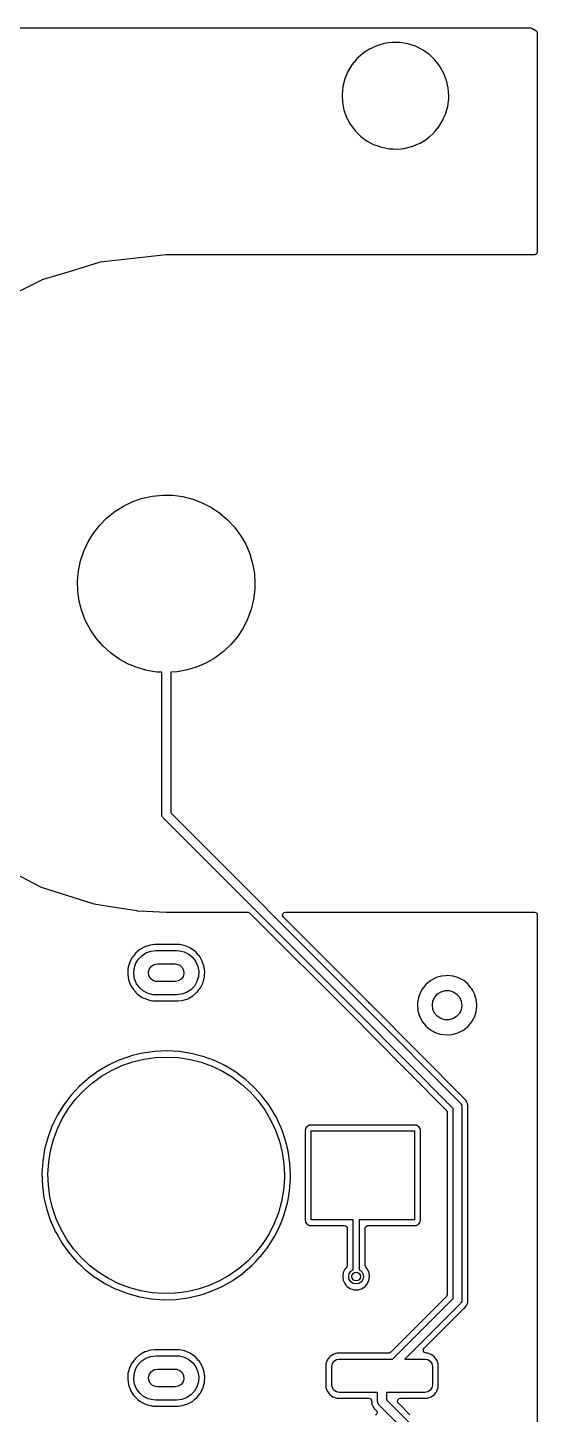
# Model space of a CAD drawing. Extents: x 0.04 to 2.01, y 0.04 to 5.04.
# Drawn here: x 1.331 to 2.01, y 3.196 to 5.041 of the extents above; entities that cross this region are included whole.
import ezdxf

# ---------------------------------------------------------------- set-up
doc = ezdxf.new("R2010")
doc.units = 0
doc.header["$MEASUREMENT"] = 0
doc.layers.add('BLACK', color=7, linetype='CONTINUOUS')

msp = doc.modelspace()

# ---------------------------------------------------------------- linework, layer by layer
at = {"layer": 'BLACK', "linetype": 'CONTINUOUS'}
for p, q in [((0.047319, 5.04132), (2.00068, 5.04132)), ((2.00068, 5.04132), (2.00275, 5.04073)), ((2.00275, 5.04073), (2.00785, 5.03754)), ((1.80609, 5.02032), (1.79597, 5.01737)), ((1.81131, 5.02103), (1.80609, 5.02032)), ((1.81638, 5.02172), (1.81131, 5.02103)), ((1.81653, 5.02174), (1.81638, 5.02172)), ((1.81638, 5.02172), (1.81638, 5.02172)), ((1.82298, 5.02165), (1.81653, 5.02174)), ((1.82692, 5.0216), (1.82298, 5.02165)), ((1.82706, 5.0216), (1.82692, 5.0216)), ((1.8272, 5.02158), (1.82706, 5.0216)), ((1.83732, 5.01993), (1.8272, 5.02158)), ((1.8272, 5.02158), (1.8272, 5.02158)), ((2.00785, 5.03754), (2.0091, 5.03628)), ((2.0091, 5.03628), (2.00924, 5.03604)), ((2.00924, 5.03604), (2.00982, 5.034)), ((2.00982, 5.034), (2.00982, 4.74295)), ((1.77132, 5.00158), (1.76973, 5.00017)), ((1.77748, 5.00709), (1.77132, 5.00158)), ((1.77759, 5.00718), (1.77748, 5.00709)), ((1.77748, 5.00709), (1.77748, 5.00709)), ((1.77771, 5.00726), (1.77759, 5.00718)), ((1.78628, 5.01288), (1.77771, 5.00726)), ((1.7864, 5.01296), (1.78628, 5.01288)), ((1.78628, 5.01288), (1.78628, 5.01288)), ((1.79597, 5.01737), (1.7864, 5.01296)), ((1.83746, 5.01991), (1.83732, 5.01993)), ((1.83732, 5.01993), (1.83732, 5.01993)), ((1.84749, 5.0167), (1.83746, 5.01991)), ((1.85694, 5.01204), (1.84749, 5.0167)), ((1.8656, 5.00603), (1.85694, 5.01204)), ((1.86571, 5.00593), (1.8656, 5.00603)), ((1.87317, 4.99891), (1.86571, 5.00593)), ((1.763, 4.99207), (1.75753, 4.98306)), ((1.7686, 4.99881), (1.763, 4.99207)), ((1.76964, 5.00006), (1.7686, 4.99881)), ((1.76973, 5.00017), (1.76964, 5.00006)), ((1.76964, 5.00006), (1.76964, 5.00006)), ((1.87328, 4.99881), (1.87317, 4.99891)), ((1.87317, 4.99891), (1.87317, 4.99891)), ((1.87336, 4.9987), (1.87328, 4.99881)), ((1.87869, 4.99194), (1.87336, 4.9987)), ((1.8798, 4.99054), (1.87869, 4.99194)), ((1.88503, 4.98139), (1.8798, 4.99054)), ((1.75345, 4.97334), (1.75086, 4.96313)), ((1.75753, 4.98306), (1.75345, 4.97334)), ((1.88508, 4.98126), (1.88503, 4.98139)), ((1.8881, 4.97348), (1.88508, 4.98126)), ((1.88884, 4.97157), (1.8881, 4.97348)), ((1.89117, 4.96129), (1.88884, 4.97157)), ((1.75086, 4.96313), (1.74981, 4.95265)), ((1.74981, 4.95265), (1.74983, 4.95213)), ((1.74983, 4.95213), (1.75031, 4.94212)), ((1.89052, 4.93662), (1.89185, 4.94707)), ((1.89118, 4.96115), (1.89117, 4.96129)), ((1.89155, 4.95612), (1.89118, 4.96115)), ((1.89118, 4.96115), (1.89118, 4.96115)), ((1.89195, 4.95079), (1.89155, 4.95612)), ((1.89185, 4.94707), (1.89195, 4.95079)), ((1.75031, 4.94212), (1.75237, 4.93179)), ((1.75237, 4.93179), (1.75242, 4.93165)), ((1.75242, 4.93165), (1.75242, 4.93165)), ((1.75242, 4.93165), (1.75283, 4.9305)), ((1.75283, 4.9305), (1.75593, 4.92187)), ((1.88766, 4.92648), (1.89052, 4.93662)), ((1.75593, 4.92187), (1.76091, 4.91259)), ((1.76091, 4.91259), (1.76722, 4.90415)), ((1.87764, 4.90801), (1.88334, 4.91687)), ((1.88334, 4.91687), (1.88559, 4.92187)), ((1.88559, 4.92187), (1.8876, 4.92634)), ((1.8876, 4.92634), (1.88766, 4.92648)), ((1.8876, 4.92634), (1.8876, 4.92634)), ((1.76722, 4.90415), (1.76732, 4.90405)), ((1.76732, 4.90405), (1.77454, 4.89689)), ((1.77454, 4.89689), (1.7747, 4.89673)), ((1.7747, 4.89673), (1.7832, 4.8905)), ((1.85381, 4.88781), (1.86253, 4.8932)), ((1.86253, 4.8932), (1.86265, 4.89328)), ((1.86253, 4.8932), (1.86253, 4.8932)), ((1.86265, 4.89328), (1.86595, 4.89608)), ((1.86595, 4.89608), (1.86673, 4.89673)), ((1.86673, 4.89673), (1.87069, 4.90009)), ((1.87069, 4.90009), (1.87426, 4.90415)), ((1.87426, 4.90415), (1.87754, 4.9079)), ((1.87754, 4.9079), (1.87764, 4.90801)), ((1.87754, 4.9079), (1.87754, 4.9079)), ((1.7832, 4.8905), (1.79252, 4.8856)), ((1.79252, 4.8856), (1.79266, 4.88555)), ((1.79266, 4.88555), (1.79266, 4.88555)), ((1.79266, 4.88555), (1.79614, 4.88434)), ((1.79614, 4.88434), (1.80247, 4.88212)), ((1.80247, 4.88212), (1.81282, 4.88016)), ((1.81282, 4.88016), (1.81808, 4.87995)), ((1.81808, 4.87995), (1.8232, 4.87975)), ((1.8232, 4.87975), (1.8232, 4.87975)), ((1.8232, 4.87975), (1.82335, 4.87975)), ((1.82335, 4.87975), (1.82873, 4.88034)), ((1.82873, 4.88034), (1.83368, 4.88088)), ((1.83368, 4.88088), (1.83382, 4.88089)), ((1.83368, 4.88088), (1.83368, 4.88088)), ((1.83382, 4.88089), (1.84401, 4.88358)), ((1.84401, 4.88358), (1.84414, 4.88363)), ((1.84414, 4.88363), (1.84887, 4.88567)), ((1.84414, 4.88363), (1.84414, 4.88363)), ((1.84887, 4.88567), (1.85369, 4.88773)), ((1.85369, 4.88773), (1.85381, 4.88781)), ((1.85381, 4.88781), (1.85381, 4.88781)), ((1.42762, 4.72906), (1.39225, 4.71835)), ((1.51562, 4.73906), (1.42762, 4.72906)), ((2.00593, 4.73906), (1.51562, 4.73906)), ((2.00713, 4.73925), (2.00593, 4.73906)), ((2.00908, 4.74066), (2.00713, 4.73925)), ((2.00982, 4.74295), (2.00908, 4.74066)), ((1.39225, 4.71835), (1.35177, 4.7061)), ((1.35162, 4.70606), (1.28662, 4.67406)), ((1.35177, 4.7061), (1.35162, 4.70606)), ((1.35177, 4.7061), (1.35177, 4.7061)), ((1.47112, 4.41054), (1.48399, 4.41494)), ((1.48399, 4.41494), (1.49727, 4.41784)), ((1.49727, 4.41784), (1.5108, 4.41919)), ((1.5108, 4.41919), (1.5244, 4.41897)), ((1.5244, 4.41897), (1.53788, 4.4172)), ((1.53788, 4.4172), (1.55107, 4.41389)), ((1.55107, 4.41389), (1.56379, 4.40908)), ((1.43672, 4.38895), (1.44733, 4.39746)), ((1.44733, 4.39746), (1.45885, 4.40468)), ((1.45885, 4.40468), (1.47112, 4.41054)), ((1.56379, 4.40908), (1.57587, 4.40284)), ((1.57587, 4.40284), (1.58716, 4.39526)), ((1.58716, 4.39526), (1.5975, 4.38643)), ((1.41876, 4.36859), (1.42715, 4.37929)), ((1.42715, 4.37929), (1.43672, 4.38895)), ((1.5975, 4.38643), (1.60675, 4.37647)), ((1.60675, 4.37647), (1.6148, 4.36551)), ((1.40593, 4.34466), (1.41166, 4.35699)), ((1.41166, 4.35699), (1.41876, 4.36859)), ((1.6148, 4.36551), (1.62154, 4.3537)), ((1.40166, 4.33175), (1.40593, 4.34466)), ((1.62154, 4.3537), (1.62688, 4.34119)), ((1.62688, 4.34119), (1.63074, 4.32815)), ((1.3989, 4.31844), (1.40166, 4.33175)), ((1.63074, 4.32815), (1.63308, 4.31476)), ((1.3977, 4.30489), (1.3989, 4.31844)), ((1.39805, 4.2913), (1.3977, 4.30489)), ((1.63308, 4.31476), (1.63386, 4.30118)), ((1.63386, 4.30118), (1.63363, 4.29376)), ((1.39997, 4.27784), (1.39805, 4.2913)), ((1.63363, 4.29376), (1.63199, 4.28027)), ((1.40342, 4.26468), (1.39997, 4.27784)), ((1.40836, 4.25201), (1.40342, 4.26468)), ((1.62882, 4.26704), (1.62414, 4.25427)), ((1.63199, 4.28027), (1.62882, 4.26704)), ((1.41472, 4.24), (1.40836, 4.25201)), ((1.62414, 4.25427), (1.61803, 4.24213)), ((1.42242, 4.22879), (1.41472, 4.24)), ((1.43136, 4.21854), (1.42242, 4.22879)), ((1.61057, 4.23076), (1.60185, 4.22033)), ((1.61803, 4.24213), (1.61057, 4.23076)), ((1.44142, 4.20939), (1.43136, 4.21854)), ((1.45246, 4.20146), (1.44142, 4.20939)), ((1.59198, 4.21097), (1.58111, 4.2028)), ((1.60185, 4.22033), (1.59198, 4.21097)), ((1.46434, 4.19484), (1.45246, 4.20146)), ((1.47691, 4.18964), (1.46434, 4.19484)), ((1.48998, 4.18592), (1.47691, 4.18964)), ((1.55692, 4.19048), (1.54392, 4.18648)), ((1.56937, 4.19594), (1.55692, 4.19048)), ((1.58111, 4.2028), (1.56937, 4.19594)), ((1.5034, 4.18372), (1.48998, 4.18592)), ((1.50984, 4.18341), (1.5034, 4.18372)), ((1.50984, 3.99393), (1.50984, 4.18341)), ((1.53055, 4.184), (1.52165, 4.1834)), ((1.52165, 4.1834), (1.52165, 3.99638)), ((1.54392, 4.18648), (1.53055, 4.184)), ((1.51004, 3.99318), (1.50984, 3.99393)), ((1.51004, 3.9924), (1.51004, 3.99318)), ((1.51043, 3.99173), (1.51004, 3.9924)), ((1.51063, 3.99098), (1.51043, 3.99173)), ((1.51118, 3.99043), (1.51063, 3.99098)), ((1.51157, 3.98975), (1.51118, 3.99043)), ((1.77144, 3.72989), (1.51157, 3.98975)), ((1.52165, 3.99638), (1.7798, 3.73823)), ((1.26962, 3.93906), (1.34762, 3.89806)), ((1.34762, 3.89806), (1.34778, 3.898)), ((1.34778, 3.898), (1.41948, 3.8751)), ((1.41948, 3.8751), (1.41948, 3.8751)), ((1.41948, 3.8751), (1.41962, 3.87506)), ((1.41962, 3.87506), (1.44665, 3.87079)), ((1.44665, 3.87079), (1.47652, 3.86607)), ((1.47652, 3.86607), (1.47652, 3.86607)), ((1.47652, 3.86607), (1.47662, 3.86606)), ((1.47662, 3.86606), (1.48967, 3.86539)), ((1.48967, 3.86539), (1.51557, 3.86406)), ((1.51557, 3.86406), (1.51557, 3.86406)), ((1.51557, 3.86406), (1.51562, 3.86406)), ((1.51562, 3.86406), (1.62449, 3.86406)), ((1.62449, 3.86406), (1.62678, 3.86331)), ((1.62678, 3.86331), (1.62725, 3.86291)), ((1.62725, 3.86291), (1.76584, 3.72432)), ((1.6707, 3.85955), (1.67107, 3.86193)), ((1.67179, 3.8574), (1.6707, 3.85955)), ((1.67107, 3.86193), (1.67278, 3.86363)), ((1.78458, 3.74461), (1.67179, 3.8574)), ((1.67278, 3.86363), (1.67455, 3.86406)), ((1.67455, 3.86406), (2.00593, 3.86406)), ((2.00593, 3.86406), (2.00822, 3.86331)), ((2.00822, 3.86331), (2.00963, 3.86136)), ((2.00963, 3.86136), (2.00982, 3.86016)), ((2.00982, 3.86016), (2.00982, 0.047923)), ((1.49997, 3.82088), (1.4946, 3.82033)), ((1.50007, 3.82089), (1.49997, 3.82088)), ((1.49997, 3.82088), (1.49997, 3.82088)), ((1.53321, 3.82089), (1.50007, 3.82089)), ((1.53346, 3.82087), (1.53321, 3.82089)), ((1.53361, 3.82084), (1.53346, 3.82087)), ((1.53559, 3.82043), (1.53361, 3.82084)), ((1.53361, 3.82084), (1.53361, 3.82084)), ((1.5409, 3.81932), (1.53559, 3.82043)), ((1.47007, 3.8034), (1.46671, 3.79658)), ((1.47019, 3.80355), (1.47007, 3.8034)), ((1.47461, 3.80925), (1.47019, 3.80355)), ((1.47019, 3.80355), (1.47019, 3.80355)), ((1.47473, 3.8094), (1.47461, 3.80925)), ((1.4805, 3.81435), (1.47473, 3.8094)), ((1.47832, 3.80115), (1.48303, 3.80612)), ((1.48715, 3.81804), (1.4805, 3.81435)), ((1.48303, 3.80612), (1.48875, 3.80987)), ((1.49441, 3.82031), (1.48715, 3.81804)), ((1.48875, 3.80987), (1.49518, 3.8122)), ((1.4946, 3.82033), (1.49441, 3.82031)), ((1.4946, 3.82033), (1.4946, 3.82033)), ((1.49518, 3.8122), (1.50197, 3.81299)), ((1.50197, 3.81299), (1.52953, 3.81299)), ((1.52953, 3.81299), (1.53318, 3.81277)), ((1.53318, 3.81277), (1.53982, 3.81114)), ((1.53982, 3.81114), (1.54591, 3.80803)), ((1.54108, 3.81924), (1.5409, 3.81932)), ((1.5477, 3.81638), (1.54108, 3.81924)), ((1.54108, 3.81924), (1.54108, 3.81924)), ((1.54591, 3.80803), (1.55112, 3.8036)), ((1.54788, 3.8163), (1.5477, 3.81638)), ((1.5477, 3.81638), (1.5477, 3.81638)), ((1.54804, 3.81619), (1.54788, 3.8163)), ((1.55394, 3.81205), (1.54804, 3.81619)), ((1.55112, 3.8036), (1.55518, 3.79809)), ((1.55411, 3.81194), (1.55394, 3.81205)), ((1.55394, 3.81205), (1.55394, 3.81205)), ((1.55933, 3.80641), (1.55411, 3.81194)), ((1.55943, 3.80625), (1.55933, 3.80641)), ((1.56131, 3.80322), (1.55943, 3.80625)), ((1.55943, 3.80625), (1.55943, 3.80625)), ((1.56334, 3.79995), (1.56131, 3.80322)), ((1.4648, 3.78922), (1.4644, 3.78163)), ((1.46671, 3.79658), (1.4648, 3.78922)), ((1.47248, 3.78187), (1.47291, 3.78869)), ((1.47291, 3.78869), (1.47489, 3.79524)), ((1.47489, 3.79524), (1.47832, 3.80115)), ((1.49218, 3.78462), (1.49339, 3.78877)), ((1.49256, 3.78031), (1.49218, 3.78462)), ((1.49339, 3.78877), (1.496, 3.79221)), ((1.496, 3.79221), (1.49969, 3.79448)), ((1.49969, 3.79448), (1.50394, 3.79528)), ((1.50394, 3.79528), (1.52756, 3.79528)), ((1.52756, 3.79528), (1.52985, 3.79505)), ((1.52985, 3.79505), (1.53387, 3.79345)), ((1.53387, 3.79345), (1.53704, 3.79051)), ((1.53704, 3.79051), (1.53894, 3.78662)), ((1.53894, 3.78662), (1.53931, 3.78231)), ((1.55518, 3.79809), (1.55785, 3.7918)), ((1.55785, 3.7918), (1.55901, 3.78506)), ((1.55901, 3.78506), (1.55859, 3.77824)), ((1.56596, 3.79282), (1.56334, 3.79995)), ((1.5671, 3.7853), (1.56596, 3.79282)), ((1.5668, 3.77972), (1.56709, 3.7851)), ((1.56709, 3.7851), (1.5671, 3.7853)), ((1.4644, 3.78163), (1.46554, 3.77411)), ((1.46554, 3.77411), (1.46816, 3.76698)), ((1.46816, 3.76698), (1.46826, 3.76681)), ((1.46826, 3.76681), (1.46826, 3.76681)), ((1.46826, 3.76681), (1.47151, 3.76157)), ((1.47364, 3.77513), (1.47248, 3.78187)), ((1.47632, 3.76883), (1.47364, 3.77513)), ((1.48037, 3.76333), (1.47632, 3.76883)), ((1.49445, 3.77642), (1.49256, 3.78031)), ((1.49763, 3.77348), (1.49445, 3.77642)), ((1.50164, 3.77188), (1.49763, 3.77348)), ((1.50394, 3.77165), (1.50164, 3.77188)), ((1.52756, 3.77165), (1.50394, 3.77165)), ((1.53181, 3.77245), (1.52756, 3.77165)), ((1.53549, 3.77471), (1.53181, 3.77245)), ((1.53811, 3.77816), (1.53549, 3.77471)), ((1.53931, 3.78231), (1.53811, 3.77816)), ((1.55317, 3.76578), (1.54847, 3.76081)), ((1.55661, 3.77169), (1.55317, 3.76578)), ((1.55859, 3.77824), (1.55661, 3.77169)), ((1.56143, 3.76353), (1.56478, 3.77035)), ((1.56478, 3.77035), (1.56642, 3.77665)), ((1.56642, 3.77665), (1.56665, 3.77752)), ((1.56665, 3.77752), (1.5667, 3.77771)), ((1.56665, 3.77752), (1.56665, 3.77752)), ((1.5667, 3.77771), (1.5668, 3.77972)), ((1.86103, 3.7672), (1.85723, 3.76266)), ((1.86207, 3.76844), (1.86103, 3.7672)), ((1.86756, 3.77285), (1.86207, 3.76844)), ((1.86794, 3.77316), (1.86756, 3.77285)), ((1.86809, 3.77328), (1.86794, 3.77316)), ((1.86794, 3.77316), (1.86794, 3.77316)), ((1.87494, 3.77686), (1.86809, 3.77328)), ((1.87512, 3.77691), (1.87494, 3.77686)), ((1.88216, 3.77898), (1.87512, 3.77691)), ((1.87512, 3.77691), (1.87512, 3.77691)), ((1.88235, 3.77904), (1.88216, 3.77898)), ((1.88216, 3.77898), (1.88216, 3.77898)), ((1.88254, 3.77905), (1.88235, 3.77904)), ((1.88752, 3.77951), (1.88254, 3.77905)), ((1.88254, 3.77905), (1.88254, 3.77905)), ((1.89004, 3.77974), (1.88752, 3.77951)), ((1.89023, 3.77972), (1.89004, 3.77974)), ((1.89753, 3.77895), (1.89023, 3.77972)), ((1.89023, 3.77972), (1.89023, 3.77972)), ((1.89772, 3.77893), (1.89753, 3.77895)), ((1.89753, 3.77895), (1.89753, 3.77895)), ((1.9051, 3.77665), (1.89772, 3.77893)), ((1.9119, 3.77297), (1.9051, 3.77665)), ((1.91785, 3.76805), (1.9119, 3.77297)), ((1.91797, 3.7679), (1.91785, 3.76805)), ((1.92153, 3.76353), (1.91797, 3.7679)), ((1.91797, 3.7679), (1.91797, 3.7679)), ((1.47151, 3.76157), (1.47217, 3.76051)), ((1.47217, 3.76051), (1.47739, 3.75499)), ((1.47739, 3.75499), (1.47755, 3.75488)), ((1.47755, 3.75488), (1.47755, 3.75488)), ((1.47755, 3.75488), (1.48185, 3.75187)), ((1.48559, 3.7589), (1.48037, 3.76333)), ((1.48185, 3.75187), (1.48362, 3.75063)), ((1.48362, 3.75063), (1.4838, 3.75055)), ((1.4838, 3.75055), (1.4838, 3.75055)), ((1.4838, 3.75055), (1.48741, 3.74899)), ((1.49168, 3.75579), (1.48559, 3.7589)), ((1.48741, 3.74899), (1.4906, 3.74761)), ((1.4906, 3.74761), (1.49535, 3.74662)), ((1.49832, 3.75416), (1.49168, 3.75579)), ((1.49535, 3.74662), (1.49789, 3.74609)), ((1.50197, 3.75394), (1.49832, 3.75416)), ((1.52953, 3.75394), (1.50197, 3.75394)), ((1.53632, 3.75473), (1.52953, 3.75394)), ((1.53153, 3.74605), (1.53689, 3.7466)), ((1.54275, 3.75706), (1.53632, 3.75473)), ((1.53689, 3.7466), (1.53709, 3.74662)), ((1.53689, 3.7466), (1.53689, 3.7466)), ((1.53709, 3.74662), (1.54435, 3.74889)), ((1.54847, 3.76081), (1.54275, 3.75706)), ((1.54435, 3.74889), (1.55099, 3.75258)), ((1.55099, 3.75258), (1.5562, 3.75704)), ((1.5562, 3.75704), (1.55662, 3.7574)), ((1.55662, 3.7574), (1.55677, 3.75753)), ((1.55662, 3.7574), (1.55662, 3.7574)), ((1.55677, 3.75753), (1.55922, 3.76068)), ((1.55922, 3.76068), (1.56131, 3.76338)), ((1.56131, 3.76338), (1.56143, 3.76353)), ((1.56131, 3.76338), (1.56131, 3.76338)), ((1.85103, 3.7482), (1.85053, 3.74381)), ((1.85105, 3.74839), (1.85103, 3.7482)), ((1.85103, 3.7482), (1.85103, 3.7482)), ((1.85174, 3.75055), (1.85105, 3.74839)), ((1.85333, 3.75557), (1.85174, 3.75055)), ((1.85338, 3.75575), (1.85333, 3.75557)), ((1.85333, 3.75557), (1.85333, 3.75557)), ((1.85711, 3.76252), (1.85338, 3.75575)), ((1.85723, 3.76266), (1.85711, 3.76252)), ((1.85723, 3.76266), (1.85723, 3.76266)), ((1.87094, 3.74591), (1.87331, 3.75096)), ((1.87331, 3.75096), (1.87701, 3.75515)), ((1.87701, 3.75515), (1.88173, 3.75813)), ((1.88173, 3.75813), (1.88709, 3.75966)), ((1.88709, 3.75966), (1.89267, 3.75963)), ((1.89267, 3.75963), (1.89802, 3.75803)), ((1.89802, 3.75803), (1.9027, 3.75499)), ((1.9027, 3.75499), (1.90635, 3.75076)), ((1.90635, 3.75076), (1.90866, 3.74568)), ((1.92273, 3.76206), (1.92153, 3.76353)), ((1.92282, 3.76189), (1.92273, 3.76206)), ((1.92401, 3.75966), (1.92282, 3.76189)), ((1.92282, 3.76189), (1.92282, 3.76189)), ((1.92636, 3.75524), (1.92401, 3.75966)), ((1.92859, 3.74785), (1.92636, 3.75524)), ((1.92891, 3.74459), (1.92859, 3.74785)), ((1.49789, 3.74609), (1.49789, 3.74609)), ((1.49789, 3.74609), (1.49804, 3.74606)), ((1.49804, 3.74606), (1.49829, 3.74604)), ((1.49829, 3.74604), (1.53143, 3.74604)), ((1.53143, 3.74604), (1.53153, 3.74605)), ((1.53153, 3.74605), (1.53153, 3.74605)), ((1.89772, 3.60262), (1.77144, 3.72989)), ((1.7798, 3.73823), (1.7798, 3.73822)), ((1.7798, 3.73822), (1.77981, 3.73821)), ((1.77981, 3.73821), (1.90781, 3.60921)), ((1.78459, 3.7446), (1.78458, 3.74461)), ((1.78461, 3.74459), (1.78459, 3.7446)), ((1.7854, 3.7438), (1.78461, 3.74459)), ((1.78694, 3.74225), (1.7854, 3.7438)), ((1.78698, 3.7422), (1.78694, 3.74225)), ((1.78707, 3.74211), (1.78698, 3.7422)), ((1.78846, 3.74071), (1.78707, 3.74211)), ((1.91313, 3.61506), (1.78846, 3.74071)), ((1.85053, 3.74381), (1.85019, 3.74071)), ((1.85019, 3.74071), (1.85083, 3.73301)), ((1.85083, 3.73301), (1.85089, 3.73283)), ((1.85089, 3.73283), (1.85089, 3.73283)), ((1.85089, 3.73283), (1.85135, 3.73121)), ((1.85135, 3.73121), (1.85296, 3.72559)), ((1.87008, 3.7404), (1.87094, 3.74591)), ((1.8708, 3.73486), (1.87008, 3.7404)), ((1.87305, 3.72976), (1.8708, 3.73486)), ((1.87664, 3.72548), (1.87305, 3.72976)), ((1.90608, 3.72915), (1.90234, 3.72501)), ((1.90852, 3.73417), (1.90608, 3.72915)), ((1.90944, 3.73968), (1.90852, 3.73417)), ((1.90866, 3.74568), (1.90945, 3.74016)), ((1.90945, 3.74016), (1.90944, 3.73968)), ((1.92601, 3.72431), (1.9283, 3.73121)), ((1.9283, 3.73121), (1.92836, 3.73139)), ((1.9283, 3.73121), (1.9283, 3.73121)), ((1.92836, 3.73139), (1.92933, 3.73905)), ((1.92931, 3.74052), (1.92891, 3.74459)), ((1.92934, 3.74016), (1.92931, 3.74052)), ((1.92933, 3.73905), (1.92934, 3.74016)), ((1.76584, 3.72432), (1.78908, 3.70091)), ((1.85296, 3.72559), (1.85305, 3.72542)), ((1.85305, 3.72542), (1.85641, 3.71889)), ((1.85641, 3.71889), (1.85641, 3.71889)), ((1.85641, 3.71889), (1.85649, 3.71872)), ((1.85649, 3.71872), (1.86129, 3.71266)), ((1.86129, 3.71266), (1.86144, 3.71254)), ((1.86144, 3.71254), (1.86144, 3.71254)), ((1.86144, 3.71254), (1.86703, 3.70778)), ((1.88129, 3.72239), (1.87664, 3.72548)), ((1.88662, 3.72073), (1.88129, 3.72239)), ((1.8922, 3.72062), (1.88662, 3.72073)), ((1.89758, 3.72209), (1.8922, 3.72062)), ((1.90234, 3.72501), (1.89758, 3.72209)), ((1.91203, 3.70756), (1.91691, 3.71138)), ((1.91691, 3.71138), (1.91706, 3.71149)), ((1.91691, 3.71138), (1.91691, 3.71138)), ((1.91706, 3.71149), (1.91807, 3.71266)), ((1.91807, 3.71266), (1.92198, 3.7172)), ((1.92198, 3.7172), (1.92211, 3.71734)), ((1.92198, 3.7172), (1.92198, 3.7172)), ((1.92211, 3.71734), (1.9222, 3.71751)), ((1.9222, 3.71751), (1.92583, 3.72389)), ((1.92583, 3.72389), (1.92592, 3.72406)), ((1.92583, 3.72389), (1.92583, 3.72389)), ((1.92592, 3.72406), (1.92601, 3.72431)), ((1.78908, 3.70091), (1.88869, 3.60051)), ((1.86703, 3.70778), (1.86703, 3.70778)), ((1.86703, 3.70778), (1.86717, 3.70766)), ((1.86717, 3.70766), (1.86734, 3.70756)), ((1.86734, 3.70756), (1.86734, 3.70756)), ((1.86734, 3.70756), (1.87168, 3.70514)), ((1.87168, 3.70514), (1.87392, 3.70389)), ((1.87392, 3.70389), (1.87602, 3.7032)), ((1.87602, 3.7032), (1.88108, 3.70156)), ((1.88108, 3.70156), (1.88108, 3.70156)), ((1.88108, 3.70156), (1.88126, 3.7015)), ((1.88126, 3.7015), (1.88893, 3.70059)), ((1.88893, 3.70059), (1.88912, 3.7006)), ((1.88912, 3.7006), (1.89645, 3.70116)), ((1.88912, 3.7006), (1.88912, 3.7006)), ((1.89645, 3.70116), (1.89664, 3.70118)), ((1.89645, 3.70116), (1.89645, 3.70116)), ((1.89664, 3.70118), (1.90408, 3.70326)), ((1.90408, 3.70326), (1.90425, 3.70334)), ((1.90425, 3.70334), (1.9108, 3.70665)), ((1.90425, 3.70334), (1.90425, 3.70334)), ((1.9108, 3.70665), (1.91097, 3.70674)), ((1.9108, 3.70665), (1.9108, 3.70665)), ((1.91097, 3.70674), (1.91203, 3.70756)), ((1.48023, 3.67533), (1.46909, 3.67264)), ((1.48472, 3.67642), (1.48023, 3.67533)), ((1.50074, 3.67867), (1.48472, 3.67642)), ((1.5169, 3.67935), (1.50074, 3.67867)), ((1.517, 3.67934), (1.5169, 3.67935)), ((1.53296, 3.67845), (1.517, 3.67934)), ((1.517, 3.67934), (1.517, 3.67934)), ((1.53306, 3.67845), (1.53296, 3.67845)), ((1.53296, 3.67845), (1.53296, 3.67845)), ((1.54904, 3.67597), (1.53306, 3.67845)), ((1.54913, 3.67595), (1.54904, 3.67597)), ((1.56462, 3.67197), (1.54913, 3.67595)), ((1.43061, 3.65557), (1.42517, 3.65237)), ((1.43904, 3.66051), (1.43061, 3.65557)), ((1.45372, 3.6673), (1.43904, 3.66051)), ((1.44279, 3.65334), (1.45675, 3.65979)), ((1.45381, 3.66733), (1.45372, 3.6673)), ((1.46715, 3.67197), (1.45381, 3.66733)), ((1.45381, 3.66733), (1.45381, 3.66733)), ((1.45675, 3.65979), (1.47128, 3.66485)), ((1.469, 3.67262), (1.46715, 3.67197)), ((1.46909, 3.67264), (1.469, 3.67262)), ((1.46909, 3.67264), (1.46909, 3.67264)), ((1.47128, 3.66485), (1.48624, 3.66847)), ((1.48624, 3.66847), (1.50148, 3.67061)), ((1.50148, 3.67061), (1.51685, 3.67126)), ((1.51685, 3.67126), (1.53221, 3.6704)), ((1.53221, 3.6704), (1.54741, 3.66804)), ((1.54741, 3.66804), (1.56232, 3.66422)), ((1.56232, 3.66422), (1.57677, 3.65895)), ((1.56471, 3.67195), (1.56462, 3.67197)), ((1.56462, 3.67197), (1.56462, 3.67197)), ((1.57991, 3.66642), (1.56471, 3.67195)), ((1.57677, 3.65895), (1.59065, 3.65231)), ((1.5945, 3.65943), (1.57991, 3.66642)), ((1.59458, 3.65938), (1.5945, 3.65943)), ((1.60614, 3.65237), (1.59458, 3.65938)), ((1.59458, 3.65938), (1.59458, 3.65938)), ((1.41028, 3.64129), (1.3999, 3.63208)), ((1.40556, 3.62629), (1.41707, 3.63651)), ((1.41193, 3.64275), (1.41028, 3.64129)), ((1.412, 3.64282), (1.41193, 3.64275)), ((1.42333, 3.65105), (1.412, 3.64282)), ((1.41707, 3.63651), (1.42952, 3.64555)), ((1.42501, 3.65227), (1.42333, 3.65105)), ((1.42509, 3.65233), (1.42501, 3.65227)), ((1.42501, 3.65227), (1.42501, 3.65227)), ((1.42517, 3.65237), (1.42509, 3.65233)), ((1.42517, 3.65237), (1.42517, 3.65237)), ((1.42952, 3.64555), (1.44279, 3.65334)), ((1.59065, 3.65231), (1.60381, 3.64434)), ((1.60381, 3.64434), (1.61613, 3.63512)), ((1.60834, 3.65105), (1.60614, 3.65237)), ((1.60841, 3.65099), (1.60834, 3.65105)), ((1.61477, 3.64623), (1.60841, 3.65099)), ((1.60841, 3.65099), (1.60841, 3.65099)), ((1.62129, 3.64136), (1.61477, 3.64623)), ((1.62136, 3.64129), (1.62129, 3.64136)), ((1.62629, 3.63679), (1.62136, 3.64129)), ((1.62136, 3.64129), (1.62136, 3.64129)), ((1.63323, 3.63045), (1.62629, 3.63679)), ((1.38885, 3.62013), (1.38215, 3.6113)), ((1.38891, 3.62021), (1.38885, 3.62013)), ((1.38885, 3.62013), (1.38885, 3.62013)), ((1.39475, 3.62652), (1.38891, 3.62021)), ((1.39984, 3.63201), (1.39475, 3.62652)), ((1.39511, 3.61501), (1.40556, 3.62629)), ((1.3999, 3.63208), (1.39984, 3.63201)), ((1.39984, 3.63201), (1.39984, 3.63201)), ((1.61613, 3.63512), (1.62749, 3.62475)), ((1.62749, 3.62475), (1.63779, 3.61331)), ((1.63341, 3.63025), (1.63323, 3.63045)), ((1.64252, 3.62013), (1.63341, 3.63025)), ((1.64406, 3.61843), (1.64252, 3.62013)), ((1.64411, 3.61835), (1.64406, 3.61843)), ((1.65349, 3.60563), (1.64411, 3.61835)), ((1.37913, 3.60732), (1.37065, 3.59355)), ((1.37775, 3.58965), (1.38581, 3.60275)), ((1.38215, 3.6113), (1.37913, 3.60732)), ((1.38581, 3.60275), (1.39511, 3.61501)), ((1.63779, 3.61331), (1.64692, 3.60093)), ((1.64692, 3.60093), (1.65479, 3.58771)), ((1.65366, 3.60541), (1.65349, 3.60563)), ((1.66194, 3.59151), (1.65366, 3.60541)), ((1.88869, 3.60051), (1.88978, 3.59836)), ((1.89772, 3.34997), (1.89772, 3.60262)), ((1.90781, 3.60921), (1.90819, 3.60855)), ((1.90819, 3.60855), (1.90874, 3.60801)), ((1.90874, 3.60801), (1.90894, 3.60725)), ((1.90894, 3.60725), (1.90933, 3.60656)), ((1.90933, 3.60656), (1.90933, 3.6058)), ((1.90933, 3.6058), (1.90953, 3.60506)), ((1.90953, 3.60506), (1.90953, 3.34752)), ((1.91325, 3.61494), (1.91313, 3.61506)), ((1.91468, 3.61363), (1.91325, 3.61494)), ((1.91481, 3.61339), (1.91468, 3.61363)), ((1.91486, 3.61332), (1.91481, 3.61339)), ((1.91491, 3.61327), (1.91486, 3.61332)), ((1.91497, 3.61321), (1.91491, 3.61327)), ((1.9151, 3.61305), (1.91497, 3.61321)), ((1.9152, 3.61283), (1.9151, 3.61305)), ((1.91589, 3.61139), (1.9152, 3.61283)), ((1.91598, 3.61121), (1.91589, 3.61139)), ((1.91686, 3.60959), (1.91598, 3.61121)), ((1.91691, 3.60929), (1.91686, 3.60959)), ((1.91694, 3.60917), (1.91691, 3.60929)), ((1.91707, 3.60891), (1.91694, 3.60917)), ((1.91711, 3.60859), (1.91707, 3.60891)), ((1.91728, 3.60707), (1.91711, 3.60859)), ((1.91731, 3.60688), (1.91728, 3.60707)), ((1.91742, 3.6062), (1.91731, 3.60688)), ((1.91742, 3.60604), (1.91742, 3.6062)), ((1.91743, 3.60597), (1.91742, 3.60604)), ((1.91742, 3.60313), (1.91751, 3.60397)), ((1.91742, 3.34789), (1.91742, 3.60313)), ((1.91745, 3.60563), (1.91743, 3.60597)), ((1.91748, 3.60532), (1.91745, 3.60563)), ((1.91759, 3.60434), (1.91748, 3.60532)), ((1.91751, 3.60397), (1.91759, 3.60434)), ((1.36966, 3.59151), (1.36356, 3.57901)), ((1.37061, 3.59346), (1.36966, 3.59151)), ((1.37065, 3.59355), (1.37061, 3.59346)), ((1.37061, 3.59346), (1.37061, 3.59346)), ((1.371, 3.57582), (1.37775, 3.58965)), ((1.65479, 3.58771), (1.66135, 3.57379)), ((1.66556, 3.58382), (1.66194, 3.59151)), ((1.66879, 3.57696), (1.66556, 3.58382)), ((1.70685, 3.58052), (1.70596, 3.58035)), ((1.70788, 3.58073), (1.70685, 3.58052)), ((1.84723, 3.58073), (1.70788, 3.58073)), ((1.84827, 3.58052), (1.84723, 3.58073)), ((1.84916, 3.58035), (1.84827, 3.58052)), ((1.88978, 3.59836), (1.88982, 3.59777)), ((1.88982, 3.59777), (1.88982, 3.35485)), ((1.35792, 3.56384), (1.35379, 3.5482)), ((1.36356, 3.57901), (1.35792, 3.56384)), ((1.36564, 3.5614), (1.371, 3.57582)), ((1.66135, 3.57379), (1.66651, 3.5593)), ((1.66883, 3.57687), (1.66879, 3.57696)), ((1.66879, 3.57696), (1.66879, 3.57696)), ((1.66886, 3.57679), (1.66883, 3.57687)), ((1.66992, 3.5738), (1.66886, 3.57679)), ((1.66886, 3.57679), (1.66886, 3.57679)), ((1.67425, 3.56164), (1.66992, 3.5738)), ((1.70123, 3.57591), (1.70077, 3.57361)), ((1.70077, 3.57361), (1.70077, 3.45395)), ((1.70297, 3.57853), (1.70123, 3.57591)), ((1.70558, 3.58027), (1.70297, 3.57853)), ((1.70596, 3.58035), (1.70558, 3.58027)), ((1.70596, 3.58035), (1.70596, 3.58035)), ((1.70866, 3.45472), (1.70866, 3.57283)), ((1.70866, 3.57283), (1.84646, 3.57283)), ((1.84646, 3.57283), (1.84646, 3.45472)), ((1.84954, 3.58027), (1.84916, 3.58035)), ((1.84916, 3.58035), (1.84916, 3.58035)), ((1.85215, 3.57853), (1.84954, 3.58027)), ((1.85389, 3.57591), (1.85215, 3.57853)), ((1.85435, 3.57361), (1.85389, 3.57591)), ((1.85435, 3.45395), (1.85435, 3.57361)), ((1.35379, 3.5482), (1.35121, 3.53224)), ((1.35925, 3.53133), (1.36171, 3.54652)), ((1.36171, 3.54652), (1.36564, 3.5614)), ((1.66651, 3.5593), (1.67023, 3.54437)), ((1.67023, 3.54437), (1.67248, 3.52915)), ((1.67428, 3.56154), (1.67425, 3.56164)), ((1.67763, 3.54811), (1.67428, 3.56154)), ((1.67817, 3.54594), (1.67763, 3.54811)), ((1.67818, 3.54585), (1.67817, 3.54594)), ((1.68052, 3.53003), (1.67818, 3.54585)), ((1.67818, 3.54585), (1.67818, 3.54585)), ((1.3512, 3.53214), (1.3502, 3.51619)), ((1.35121, 3.53224), (1.3512, 3.53214)), ((1.3512, 3.53214), (1.3512, 3.53214)), ((1.35828, 3.51598), (1.35925, 3.53133)), ((1.67248, 3.52915), (1.67323, 3.51378)), ((1.68053, 3.52994), (1.68052, 3.53003)), ((1.68132, 3.51378), (1.68053, 3.52994)), ((1.3502, 3.51619), (1.35019, 3.51609)), ((1.35019, 3.51609), (1.35076, 3.49992)), ((1.35882, 3.5006), (1.35828, 3.51598)), ((1.67317, 3.50938), (1.67199, 3.49404)), ((1.67323, 3.51378), (1.67317, 3.50938)), ((1.68002, 3.49303), (1.68126, 3.50916)), ((1.68126, 3.50916), (1.68132, 3.51378)), ((1.35076, 3.49992), (1.35289, 3.48389)), ((1.36085, 3.48535), (1.35882, 3.5006)), ((1.67199, 3.49404), (1.66931, 3.47889)), ((1.67838, 3.48376), (1.68, 3.49293)), ((1.68, 3.49293), (1.68002, 3.49303)), ((1.68, 3.49293), (1.68, 3.49293)), ((1.35289, 3.48389), (1.35659, 3.46814)), ((1.36437, 3.47037), (1.36085, 3.48535)), ((1.36933, 3.45581), (1.36437, 3.47037)), ((1.66931, 3.47889), (1.66518, 3.46407)), ((1.67286, 3.46152), (1.67721, 3.4771)), ((1.67721, 3.4771), (1.67838, 3.48376)), ((1.35659, 3.46814), (1.3618, 3.45283)), ((1.3618, 3.45283), (1.36184, 3.45274)), ((1.36184, 3.45274), (1.36184, 3.45274)), ((1.36184, 3.45274), (1.36283, 3.45055)), ((1.37568, 3.4418), (1.36933, 3.45581)), ((1.66518, 3.46407), (1.65961, 3.44973)), ((1.66701, 3.44643), (1.66952, 3.45292)), ((1.66952, 3.45292), (1.66992, 3.45395)), ((1.66992, 3.45395), (1.67282, 3.46143)), ((1.67282, 3.46143), (1.67286, 3.46152)), ((1.67282, 3.46143), (1.67282, 3.46143)), ((1.70077, 3.45395), (1.70123, 3.45164)), ((1.70123, 3.45164), (1.70297, 3.44903)), ((1.76469, 3.45472), (1.70866, 3.45472)), ((1.76469, 3.38803), (1.76469, 3.45472)), ((1.84646, 3.45472), (1.77256, 3.45472)), ((1.77256, 3.45472), (1.77256, 3.38803)), ((1.85215, 3.44903), (1.85389, 3.45164)), ((1.85389, 3.45164), (1.85435, 3.45395)), ((1.36283, 3.45055), (1.36848, 3.4381)), ((1.36848, 3.4381), (1.36853, 3.43801)), ((1.36853, 3.43801), (1.36853, 3.43801)), ((1.36853, 3.43801), (1.37163, 3.43266)), ((1.38338, 3.42847), (1.37568, 3.4418)), ((1.65268, 3.43599), (1.64443, 3.423)), ((1.65961, 3.44973), (1.65268, 3.43599)), ((1.65971, 3.432), (1.66701, 3.44643)), ((1.70297, 3.44903), (1.70558, 3.44729)), ((1.70558, 3.44729), (1.70596, 3.44721)), ((1.70596, 3.44721), (1.70596, 3.44721)), ((1.70596, 3.44721), (1.70685, 3.44704)), ((1.70685, 3.44704), (1.70788, 3.44683)), ((1.70788, 3.44683), (1.75289, 3.44683)), ((1.75289, 3.44683), (1.75518, 3.44609)), ((1.75518, 3.44609), (1.7566, 3.44414)), ((1.7566, 3.44414), (1.75679, 3.44293)), ((1.75679, 3.44293), (1.75679, 3.39393)), ((1.78045, 3.44293), (1.7812, 3.44522)), ((1.78045, 3.39395), (1.78045, 3.44293)), ((1.7812, 3.44522), (1.78315, 3.44664)), ((1.78315, 3.44664), (1.78435, 3.44683)), ((1.78435, 3.44683), (1.84723, 3.44683)), ((1.84723, 3.44683), (1.84827, 3.44704)), ((1.84827, 3.44704), (1.84916, 3.44721)), ((1.84916, 3.44721), (1.84954, 3.44729)), ((1.84916, 3.44721), (1.84916, 3.44721)), ((1.84954, 3.44729), (1.85215, 3.44903)), ((1.37163, 3.43266), (1.37657, 3.42409)), ((1.37657, 3.42409), (1.37663, 3.42401)), ((1.37663, 3.42401), (1.37663, 3.42401)), ((1.37663, 3.42401), (1.38434, 3.41323)), ((1.39233, 3.41596), (1.38338, 3.42847)), ((1.40247, 3.40438), (1.39233, 3.41596)), ((1.64443, 3.423), (1.63496, 3.41088)), ((1.64109, 3.40559), (1.65105, 3.41834)), ((1.65105, 3.41834), (1.65637, 3.42673)), ((1.65637, 3.42673), (1.65966, 3.43192)), ((1.65966, 3.43192), (1.65971, 3.432)), ((1.65966, 3.43192), (1.65966, 3.43192)), ((1.38434, 3.41323), (1.38599, 3.41093)), ((1.38599, 3.41093), (1.38605, 3.41086)), ((1.38605, 3.41086), (1.38605, 3.41086)), ((1.38605, 3.41086), (1.38735, 3.40938)), ((1.38735, 3.40938), (1.39664, 3.39876)), ((1.39664, 3.39876), (1.39671, 3.3987)), ((1.39671, 3.3987), (1.39671, 3.3987)), ((1.39671, 3.3987), (1.39931, 3.39626)), ((1.39931, 3.39626), (1.40844, 3.38769)), ((1.41368, 3.39385), (1.40247, 3.40438)), ((1.62435, 3.39974), (1.6127, 3.38968)), ((1.63496, 3.41088), (1.62435, 3.39974)), ((1.62993, 3.39388), (1.63453, 3.3987)), ((1.63453, 3.3987), (1.64102, 3.40552)), ((1.64102, 3.40552), (1.64109, 3.40559)), ((1.64102, 3.40552), (1.64102, 3.40552)), ((1.40844, 3.38769), (1.40851, 3.38763)), ((1.40851, 3.38763), (1.40851, 3.38763)), ((1.40851, 3.38763), (1.42118, 3.37788)), ((1.42587, 3.38446), (1.41368, 3.39385)), ((1.42118, 3.37788), (1.42125, 3.37782)), ((1.42125, 3.37782), (1.42133, 3.37777)), ((1.42133, 3.37777), (1.43489, 3.3693)), ((1.43892, 3.37631), (1.42587, 3.38446)), ((1.60013, 3.38081), (1.58675, 3.37321)), ((1.6127, 3.38968), (1.60013, 3.38081)), ((1.60483, 3.37424), (1.61761, 3.38325)), ((1.61761, 3.38325), (1.61769, 3.38331)), ((1.61761, 3.38325), (1.61761, 3.38325)), ((1.61769, 3.38331), (1.61776, 3.38337)), ((1.61776, 3.38337), (1.62986, 3.39381)), ((1.61776, 3.38337), (1.61776, 3.38337)), ((1.62986, 3.39381), (1.62993, 3.39388)), ((1.75149, 3.38429), (1.7507, 3.37927)), ((1.7507, 3.37927), (1.75074, 3.379)), ((1.75074, 3.379), (1.75074, 3.379)), ((1.75074, 3.379), (1.75079, 3.37862)), ((1.75079, 3.37862), (1.75136, 3.37424)), ((1.75365, 3.38889), (1.75149, 3.38429)), ((1.75582, 3.39135), (1.75365, 3.38889)), ((1.75605, 3.39164), (1.75582, 3.39135)), ((1.75679, 3.39393), (1.75605, 3.39164)), ((1.75878, 3.37906), (1.75953, 3.38282)), ((1.75953, 3.37529), (1.75878, 3.37906)), ((1.75953, 3.38282), (1.76166, 3.38601)), ((1.76166, 3.38601), (1.76469, 3.38803)), ((1.77256, 3.38803), (1.77558, 3.38601)), ((1.77558, 3.38601), (1.77772, 3.38282)), ((1.77772, 3.38282), (1.77846, 3.37906)), ((1.77846, 3.37906), (1.77772, 3.37529)), ((1.78047, 3.39362), (1.78045, 3.39395)), ((1.7814, 3.3914), (1.78047, 3.39362)), ((1.78372, 3.38871), (1.7814, 3.3914)), ((1.78582, 3.38408), (1.78372, 3.38871)), ((1.78569, 3.37361), (1.78654, 3.37862)), ((1.78654, 3.37906), (1.78582, 3.38408)), ((1.78654, 3.37862), (1.78654, 3.37906)), ((1.43489, 3.3693), (1.43489, 3.3693)), ((1.43489, 3.3693), (1.43497, 3.36925)), ((1.43497, 3.36925), (1.43506, 3.3692)), ((1.43506, 3.3692), (1.43506, 3.3692)), ((1.43506, 3.3692), (1.44779, 3.36288)), ((1.4527, 3.36947), (1.43892, 3.37631)), ((1.44779, 3.36288), (1.44946, 3.36205)), ((1.44946, 3.36205), (1.46458, 3.35631)), ((1.46708, 3.36401), (1.4527, 3.36947)), ((1.48193, 3.35997), (1.46708, 3.36401)), ((1.4971, 3.35741), (1.48193, 3.35997)), ((1.5581, 3.3621), (1.54309, 3.35869)), ((1.5727, 3.36696), (1.5581, 3.3621)), ((1.56606, 3.35623), (1.57562, 3.35941)), ((1.58675, 3.37321), (1.5727, 3.36696)), ((1.57562, 3.35941), (1.58924, 3.36547)), ((1.58924, 3.36547), (1.59031, 3.36595)), ((1.59031, 3.36595), (1.5904, 3.36599)), ((1.59031, 3.36595), (1.59031, 3.36595)), ((1.5904, 3.36599), (1.60447, 3.37398)), ((1.60447, 3.37398), (1.60483, 3.37424)), ((1.75136, 3.37424), (1.75148, 3.37398)), ((1.75148, 3.37398), (1.75148, 3.37398)), ((1.75148, 3.37398), (1.75175, 3.37336)), ((1.75175, 3.37336), (1.75341, 3.36959)), ((1.75341, 3.36959), (1.75504, 3.36764)), ((1.75504, 3.36764), (1.7565, 3.36591)), ((1.7565, 3.36591), (1.7565, 3.36591)), ((1.7565, 3.36591), (1.75668, 3.3657)), ((1.75668, 3.3657), (1.76091, 3.36288)), ((1.76166, 3.3721), (1.75953, 3.37529)), ((1.76091, 3.36288), (1.76117, 3.3628)), ((1.76117, 3.3628), (1.76117, 3.3628)), ((1.76117, 3.3628), (1.76333, 3.36212)), ((1.76486, 3.36996), (1.76166, 3.3721)), ((1.76333, 3.36212), (1.76576, 3.36137)), ((1.76862, 3.36921), (1.76486, 3.36996)), ((1.76576, 3.36137), (1.7683, 3.36132)), ((1.7683, 3.36132), (1.77056, 3.36128)), ((1.77239, 3.36996), (1.76862, 3.36921)), ((1.77056, 3.36128), (1.77056, 3.36128)), ((1.77056, 3.36128), (1.77084, 3.36127)), ((1.77084, 3.36127), (1.7711, 3.36135)), ((1.7711, 3.36135), (1.77275, 3.3618)), ((1.7711, 3.36135), (1.7711, 3.36135)), ((1.77558, 3.3721), (1.77239, 3.36996)), ((1.77275, 3.3618), (1.77574, 3.36261)), ((1.77772, 3.37529), (1.77558, 3.3721)), ((1.77574, 3.36261), (1.78007, 3.36527)), ((1.78007, 3.36527), (1.78348, 3.36904)), ((1.78348, 3.36904), (1.78569, 3.37361)), ((1.46458, 3.35631), (1.46467, 3.35629)), ((1.46467, 3.35629), (1.46467, 3.35628)), ((1.46467, 3.35628), (1.47243, 3.35418)), ((1.47243, 3.35418), (1.48019, 3.35207)), ((1.48019, 3.35207), (1.48029, 3.35205)), ((1.48029, 3.35205), (1.48029, 3.35205)), ((1.48029, 3.35205), (1.49553, 3.34947)), ((1.49553, 3.34947), (1.49614, 3.34937)), ((1.49614, 3.34937), (1.49624, 3.34936)), ((1.49624, 3.34936), (1.49624, 3.34936)), ((1.49624, 3.34936), (1.51219, 3.34825)), ((1.51245, 3.35633), (1.4971, 3.35741)), ((1.51219, 3.34825), (1.51219, 3.34825)), ((1.51219, 3.34825), (1.51228, 3.34824)), ((1.51228, 3.34824), (1.51238, 3.34824)), ((1.51238, 3.34824), (1.52836, 3.34869)), ((1.51238, 3.34824), (1.51238, 3.34824)), ((1.52783, 3.35676), (1.51245, 3.35633)), ((1.54309, 3.35869), (1.52783, 3.35676)), ((1.52836, 3.34869), (1.52836, 3.34869)), ((1.52836, 3.34869), (1.52845, 3.34869)), ((1.52845, 3.34869), (1.5445, 3.35072)), ((1.5445, 3.35072), (1.54459, 3.35074)), ((1.54459, 3.35074), (1.56018, 3.35428)), ((1.54459, 3.35074), (1.54459, 3.35074)), ((1.56018, 3.35428), (1.56027, 3.35431)), ((1.56018, 3.35428), (1.56018, 3.35428)), ((1.56027, 3.35431), (1.56045, 3.35436)), ((1.56045, 3.35436), (1.56606, 3.35623)), ((1.88868, 3.35209), (1.81482, 3.27823)), ((1.81694, 3.26919), (1.89772, 3.34997)), ((1.9078, 3.34334), (1.83365, 3.26919)), ((1.88908, 3.35256), (1.88868, 3.35209)), ((1.88982, 3.35485), (1.88908, 3.35256)), ((1.90819, 3.34402), (1.9078, 3.34334)), ((1.90874, 3.34457), (1.90819, 3.34402)), ((1.90894, 3.34532), (1.90874, 3.34457)), ((1.90933, 3.34599), (1.90894, 3.34532)), ((1.90953, 3.34752), (1.90933, 3.34677)), ((1.90933, 3.34677), (1.90933, 3.34599)), ((1.91472, 3.3393), (1.91568, 3.34053)), ((1.91568, 3.34053), (1.91588, 3.34078)), ((1.91568, 3.34053), (1.91568, 3.34053)), ((1.91588, 3.34078), (1.91598, 3.34107)), ((1.91598, 3.34107), (1.91601, 3.34112)), ((1.91601, 3.34112), (1.91619, 3.34136)), ((1.91619, 3.34136), (1.91672, 3.34317)), ((1.91672, 3.34317), (1.91678, 3.34334)), ((1.91678, 3.34334), (1.91732, 3.34488)), ((1.91732, 3.34488), (1.9174, 3.34511)), ((1.91732, 3.34488), (1.91732, 3.34488)), ((1.9174, 3.34511), (1.91742, 3.34532)), ((1.91742, 3.34774), (1.91742, 3.34789)), ((1.9175, 3.34577), (1.91742, 3.34774)), ((1.91742, 3.34547), (1.91743, 3.34552)), ((1.91742, 3.3454), (1.91742, 3.34547)), ((1.91742, 3.34532), (1.91742, 3.3454)), ((1.91743, 3.34552), (1.9175, 3.34577)), ((1.85936, 3.28374), (1.91204, 3.33643)), ((1.91204, 3.33643), (1.91269, 3.33695)), ((1.91269, 3.33695), (1.91277, 3.337)), ((1.91277, 3.337), (1.91304, 3.33717)), ((1.91277, 3.337), (1.91277, 3.337)), ((1.91304, 3.33717), (1.91382, 3.33816)), ((1.91382, 3.33816), (1.91397, 3.33834)), ((1.91397, 3.33834), (1.91408, 3.33846)), ((1.91397, 3.33834), (1.91397, 3.33834)), ((1.91408, 3.33846), (1.91419, 3.33857)), ((1.91419, 3.33857), (1.91461, 3.33916)), ((1.91461, 3.33916), (1.91472, 3.3393)), ((1.47461, 3.26988), (1.47019, 3.26418)), ((1.47473, 3.27003), (1.47461, 3.26988)), ((1.47508, 3.27034), (1.47473, 3.27003)), ((1.48035, 3.27485), (1.47508, 3.27034)), ((1.47832, 3.26178), (1.48303, 3.26675)), ((1.4805, 3.27498), (1.48035, 3.27485)), ((1.4809, 3.2752), (1.4805, 3.27498)), ((1.48207, 3.27585), (1.4809, 3.2752)), ((1.48715, 3.27867), (1.48207, 3.27585)), ((1.48303, 3.26675), (1.48875, 3.2705)), ((1.48805, 3.27895), (1.48715, 3.27867)), ((1.48965, 3.27945), (1.48805, 3.27895)), ((1.48875, 3.2705), (1.49518, 3.27283)), ((1.49441, 3.28094), (1.48965, 3.27945)), ((1.4946, 3.28096), (1.49441, 3.28094)), ((1.49997, 3.28151), (1.4946, 3.28096)), ((1.4946, 3.28096), (1.4946, 3.28096)), ((1.49518, 3.27283), (1.50197, 3.27362)), ((1.50007, 3.28152), (1.49997, 3.28151)), ((1.49997, 3.28151), (1.49997, 3.28151)), ((1.53321, 3.28152), (1.50007, 3.28152)), ((1.50197, 3.27362), (1.52953, 3.27362)), ((1.52953, 3.27362), (1.53318, 3.2734)), ((1.53318, 3.2734), (1.53982, 3.27177)), ((1.53346, 3.2815), (1.53321, 3.28152)), ((1.53361, 3.28147), (1.53346, 3.2815)), ((1.53559, 3.28106), (1.53361, 3.28147)), ((1.53361, 3.28147), (1.53361, 3.28147)), ((1.5409, 3.27995), (1.53559, 3.28106)), ((1.53982, 3.27177), (1.54591, 3.26866)), ((1.54108, 3.27987), (1.5409, 3.27995)), ((1.5477, 3.27701), (1.54108, 3.27987)), ((1.54108, 3.27987), (1.54108, 3.27987)), ((1.54591, 3.26866), (1.55112, 3.26423)), ((1.54788, 3.27693), (1.5477, 3.27701)), ((1.5477, 3.27701), (1.5477, 3.27701)), ((1.54804, 3.27682), (1.54788, 3.27693)), ((1.55394, 3.27268), (1.54804, 3.27682)), ((1.55411, 3.27257), (1.55394, 3.27268)), ((1.55394, 3.27268), (1.55394, 3.27268)), ((1.55933, 3.26704), (1.55411, 3.27257)), ((1.55943, 3.26688), (1.55933, 3.26704)), ((1.56317, 3.26085), (1.55943, 3.26688)), ((1.55943, 3.26688), (1.55943, 3.26688)), ((1.73021, 3.26774), (1.72844, 3.26271)), ((1.73111, 3.26897), (1.73021, 3.26774)), ((1.73321, 3.2718), (1.73111, 3.26897)), ((1.73338, 3.27203), (1.73321, 3.2718)), ((1.73394, 3.27245), (1.73338, 3.27203)), ((1.73744, 3.27503), (1.73394, 3.27245)), ((1.73767, 3.2752), (1.73744, 3.27503)), ((1.73744, 3.27503), (1.73744, 3.27503)), ((1.7427, 3.27697), (1.73767, 3.2752)), ((1.7391, 3.26631), (1.7423, 3.26844)), ((1.7423, 3.26844), (1.74606, 3.26919)), ((1.74294, 3.27699), (1.7427, 3.27697)), ((1.74385, 3.27708), (1.74294, 3.27699)), ((1.74294, 3.27699), (1.74294, 3.27699)), ((1.74394, 3.27709), (1.74385, 3.27708)), ((1.74385, 3.27708), (1.74385, 3.27708)), ((1.81206, 3.27709), (1.74394, 3.27709)), ((1.74606, 3.26919), (1.81694, 3.26919)), ((1.81267, 3.27713), (1.81206, 3.27709)), ((1.81482, 3.27823), (1.81267, 3.27713)), ((1.83365, 3.26919), (1.86024, 3.26919)), ((1.85841, 3.28219), (1.85936, 3.28374)), ((1.85841, 3.27978), (1.85841, 3.28219)), ((1.85982, 3.27783), (1.85841, 3.27978)), ((1.86211, 3.27709), (1.85982, 3.27783)), ((1.86024, 3.26919), (1.864, 3.26844)), ((1.86236, 3.27709), (1.86211, 3.27709)), ((1.86245, 3.27708), (1.86236, 3.27709)), ((1.86336, 3.27699), (1.86245, 3.27708)), ((1.86245, 3.27708), (1.86245, 3.27708)), ((1.8636, 3.27697), (1.86336, 3.27699)), ((1.86336, 3.27699), (1.86336, 3.27699)), ((1.86863, 3.2752), (1.8636, 3.27697)), ((1.864, 3.26844), (1.8672, 3.26631)), ((1.86886, 3.27503), (1.86863, 3.2752)), ((1.87236, 3.27245), (1.86886, 3.27503)), ((1.86886, 3.27503), (1.86886, 3.27503)), ((1.87292, 3.27203), (1.87236, 3.27245)), ((1.87309, 3.2718), (1.87292, 3.27203)), ((1.87518, 3.26897), (1.87309, 3.2718)), ((1.87609, 3.26774), (1.87518, 3.26897)), ((1.87786, 3.26271), (1.87609, 3.26774)), ((1.4648, 3.24985), (1.4644, 3.24226)), ((1.46671, 3.25721), (1.4648, 3.24985)), ((1.47007, 3.26403), (1.46671, 3.25721)), ((1.47019, 3.26418), (1.47007, 3.26403)), ((1.47019, 3.26418), (1.47019, 3.26418)), ((1.47248, 3.2425), (1.47291, 3.24932)), ((1.47291, 3.24932), (1.47489, 3.25587)), ((1.47489, 3.25587), (1.47832, 3.26178)), ((1.49218, 3.24525), (1.49339, 3.2494)), ((1.49339, 3.2494), (1.496, 3.25284)), ((1.496, 3.25284), (1.49969, 3.25511)), ((1.49969, 3.25511), (1.50394, 3.25591)), ((1.50394, 3.25591), (1.52756, 3.25591)), ((1.52756, 3.25591), (1.52985, 3.25568)), ((1.52985, 3.25568), (1.53387, 3.25408)), ((1.53387, 3.25408), (1.53704, 3.25114)), ((1.53704, 3.25114), (1.53894, 3.24725)), ((1.55112, 3.26423), (1.55518, 3.25872)), ((1.55518, 3.25872), (1.55785, 3.25243)), ((1.55785, 3.25243), (1.55901, 3.24569)), ((1.56334, 3.26058), (1.56317, 3.26085)), ((1.56596, 3.25345), (1.56334, 3.26058)), ((1.5671, 3.24593), (1.56596, 3.25345)), ((1.72844, 3.26271), (1.72833, 3.26147)), ((1.72833, 3.26147), (1.72833, 3.23262)), ((1.73622, 3.25935), (1.73697, 3.26312)), ((1.73622, 3.23474), (1.73622, 3.25935)), ((1.73697, 3.26312), (1.7391, 3.26631)), ((1.8672, 3.26631), (1.86933, 3.26312)), ((1.86933, 3.26312), (1.87008, 3.25935)), ((1.87008, 3.25935), (1.87008, 3.23474)), ((1.87797, 3.26147), (1.87786, 3.26271)), ((1.87797, 3.23262), (1.87797, 3.26147)), ((1.4644, 3.24226), (1.46554, 3.23474)), ((1.46554, 3.23474), (1.46816, 3.22761)), ((1.47364, 3.23576), (1.47248, 3.2425)), ((1.47632, 3.22946), (1.47364, 3.23576)), ((1.49256, 3.24094), (1.49218, 3.24525)), ((1.49445, 3.23705), (1.49256, 3.24094)), ((1.49763, 3.23411), (1.49445, 3.23705)), ((1.50164, 3.23251), (1.49763, 3.23411)), ((1.50394, 3.23228), (1.50164, 3.23251)), ((1.52756, 3.23228), (1.50394, 3.23228)), ((1.53181, 3.23308), (1.52756, 3.23228)), ((1.53549, 3.23534), (1.53181, 3.23308)), ((1.53811, 3.23879), (1.53549, 3.23534)), ((1.53931, 3.24294), (1.53811, 3.23879)), ((1.53894, 3.24725), (1.53931, 3.24294)), ((1.55661, 3.23232), (1.55317, 3.22641)), ((1.55859, 3.23887), (1.55661, 3.23232)), ((1.55901, 3.24569), (1.55859, 3.23887)), ((1.56143, 3.22416), (1.56478, 3.23098)), ((1.56478, 3.23098), (1.56581, 3.23494)), ((1.56581, 3.23494), (1.56665, 3.23815)), ((1.56665, 3.23815), (1.5667, 3.23834)), ((1.56665, 3.23815), (1.56665, 3.23815)), ((1.5667, 3.23834), (1.56674, 3.23903)), ((1.56674, 3.23903), (1.56709, 3.24573)), ((1.56709, 3.24573), (1.5671, 3.24593)), ((1.72833, 3.23262), (1.72844, 3.23138)), ((1.72844, 3.23138), (1.73021, 3.22635)), ((1.73697, 3.23098), (1.73622, 3.23474)), ((1.7391, 3.22778), (1.73697, 3.23098)), ((1.86933, 3.23098), (1.8672, 3.22778)), ((1.87008, 3.23474), (1.86933, 3.23098)), ((1.87609, 3.22635), (1.87786, 3.23138)), ((1.87786, 3.23138), (1.87797, 3.23262)), ((1.46816, 3.22761), (1.46826, 3.22744)), ((1.46826, 3.22744), (1.46826, 3.22744)), ((1.46826, 3.22744), (1.47176, 3.2218)), ((1.47176, 3.2218), (1.47217, 3.22114)), ((1.47217, 3.22114), (1.47739, 3.21562)), ((1.48037, 3.22396), (1.47632, 3.22946)), ((1.47739, 3.21562), (1.47755, 3.21551)), ((1.47755, 3.21551), (1.47755, 3.21551)), ((1.47755, 3.21551), (1.48084, 3.21321)), ((1.48559, 3.21953), (1.48037, 3.22396)), ((1.48084, 3.21321), (1.48362, 3.21126)), ((1.49168, 3.21642), (1.48559, 3.21953)), ((1.49832, 3.21479), (1.49168, 3.21642)), ((1.50197, 3.21457), (1.49832, 3.21479)), ((1.52953, 3.21457), (1.50197, 3.21457)), ((1.53632, 3.21536), (1.52953, 3.21457)), ((1.54275, 3.21769), (1.53632, 3.21536)), ((1.54847, 3.22144), (1.54275, 3.21769)), ((1.54435, 3.20952), (1.55099, 3.21321)), ((1.55317, 3.22641), (1.54847, 3.22144)), ((1.55099, 3.21321), (1.55398, 3.21576)), ((1.55398, 3.21576), (1.55662, 3.21803)), ((1.55662, 3.21803), (1.55677, 3.21815)), ((1.55662, 3.21803), (1.55662, 3.21803)), ((1.55677, 3.21815), (1.55838, 3.22023)), ((1.55838, 3.22023), (1.56131, 3.22401)), ((1.56131, 3.22401), (1.56143, 3.22416)), ((1.56131, 3.22401), (1.56131, 3.22401)), ((1.73021, 3.22635), (1.73038, 3.22612)), ((1.73038, 3.22612), (1.73038, 3.22612)), ((1.73038, 3.22612), (1.73185, 3.22414)), ((1.73185, 3.22414), (1.73338, 3.22206)), ((1.73338, 3.22206), (1.73767, 3.21889)), ((1.73767, 3.21889), (1.7427, 3.21713)), ((1.7423, 3.22565), (1.7391, 3.22778)), ((1.74606, 3.2249), (1.7423, 3.22565)), ((1.7427, 3.21713), (1.74294, 3.2171)), ((1.74294, 3.2171), (1.74294, 3.2171)), ((1.74294, 3.2171), (1.74385, 3.21702)), ((1.74385, 3.21702), (1.74385, 3.21702)), ((1.74385, 3.21702), (1.74394, 3.21701)), ((1.74394, 3.21701), (1.78532, 3.21701)), ((1.79724, 3.2249), (1.74606, 3.2249)), ((1.78532, 3.21701), (1.78761, 3.21626)), ((1.78761, 3.21626), (1.78903, 3.21431)), ((1.78903, 3.21431), (1.78917, 3.21326)), ((1.78917, 3.21326), (1.78918, 3.21326)), ((1.78918, 3.21326), (1.78932, 3.21201)), ((1.78932, 3.21201), (1.78934, 3.21177)), ((1.78934, 3.21177), (1.78934, 3.21177)), ((1.78934, 3.21177), (1.78935, 3.21161)), ((1.78935, 3.21161), (1.78935, 3.21145)), ((1.78935, 3.21145), (1.78938, 3.21129)), ((1.79724, 3.2126), (1.79724, 3.2249)), ((1.79745, 3.21185), (1.79724, 3.2126)), ((1.79745, 3.21107), (1.79745, 3.21185)), ((1.86024, 3.2249), (1.80906, 3.2249)), ((1.80906, 3.2249), (1.80906, 3.21504)), ((1.80906, 3.21504), (1.89788, 3.12622)), ((1.82382, 3.2125), (1.82419, 3.21488)), ((1.82491, 3.21035), (1.82382, 3.2125)), ((1.82419, 3.21488), (1.8259, 3.21658)), ((1.8259, 3.21658), (1.82766, 3.21701)), ((1.82766, 3.21701), (1.86236, 3.21701)), ((1.864, 3.22565), (1.86024, 3.2249)), ((1.86236, 3.21701), (1.86245, 3.21702)), ((1.86245, 3.21702), (1.86336, 3.2171)), ((1.86245, 3.21702), (1.86245, 3.21702)), ((1.86336, 3.2171), (1.8636, 3.21713)), ((1.86336, 3.2171), (1.86336, 3.2171)), ((1.8636, 3.21713), (1.86863, 3.21889)), ((1.8672, 3.22778), (1.864, 3.22565)), ((1.86863, 3.21889), (1.87292, 3.22206)), ((1.87292, 3.22206), (1.87445, 3.22414)), ((1.87445, 3.22414), (1.87591, 3.22612)), ((1.87591, 3.22612), (1.87609, 3.22635)), ((1.87591, 3.22612), (1.87591, 3.22612)), ((1.48362, 3.21126), (1.4838, 3.21118)), ((1.4838, 3.21118), (1.4838, 3.21118)), ((1.4838, 3.21118), (1.48741, 3.20962)), ((1.48741, 3.20962), (1.4906, 3.20824)), ((1.4906, 3.20824), (1.49535, 3.20725)), ((1.49535, 3.20725), (1.49789, 3.20672)), ((1.49789, 3.20672), (1.49789, 3.20672)), ((1.49789, 3.20672), (1.49804, 3.20669)), ((1.49804, 3.20669), (1.49829, 3.20667)), ((1.49829, 3.20667), (1.53143, 3.20667)), ((1.53143, 3.20667), (1.53153, 3.20668)), ((1.53153, 3.20668), (1.53689, 3.20723)), ((1.53153, 3.20668), (1.53153, 3.20668)), ((1.53689, 3.20723), (1.53709, 3.20725)), ((1.53689, 3.20723), (1.53689, 3.20723)), ((1.53709, 3.20725), (1.54435, 3.20952)), ((1.78938, 3.21129), (1.78938, 3.21129)), ((1.78938, 3.21129), (1.78947, 3.21074)), ((1.78947, 3.21074), (1.78949, 3.21056)), ((1.78949, 3.21056), (1.78972, 3.2087)), ((1.78972, 3.2087), (1.78985, 3.20842)), ((1.78985, 3.20842), (1.78986, 3.20837)), ((1.78986, 3.20837), (1.78991, 3.20807)), ((1.78991, 3.20807), (1.79081, 3.20641)), ((1.79081, 3.20641), (1.79089, 3.20625)), ((1.79089, 3.20625), (1.7916, 3.20477)), ((1.7916, 3.20477), (1.7916, 3.20477)), ((1.7916, 3.20477), (1.7917, 3.20455)), ((1.7917, 3.20455), (1.79183, 3.2044)), ((1.79183, 3.2044), (1.79189, 3.20434)), ((1.79189, 3.20434), (1.79194, 3.20429)), ((1.79194, 3.20429), (1.79197, 3.20425)), ((1.79197, 3.20425), (1.7921, 3.20402)), ((1.7921, 3.20402), (1.79233, 3.20381)), ((1.79233, 3.20381), (1.79233, 3.20381)), ((1.79233, 3.20381), (1.79354, 3.20268)), ((1.79354, 3.20268), (1.79365, 3.20258)), ((1.79365, 3.20258), (1.79552, 3.20071)), ((1.79624, 3.19618), (1.79454, 3.19448)), ((1.79552, 3.20071), (1.79662, 3.19856)), ((1.79662, 3.19856), (1.79624, 3.19618)), ((1.79783, 3.2104), (1.79745, 3.21107)), ((1.79804, 3.20965), (1.79783, 3.2104)), ((1.79859, 3.2091), (1.79804, 3.20965)), ((1.79897, 3.20842), (1.79859, 3.2091)), ((1.8878, 3.1196), (1.79897, 3.20842)), ((1.84007, 3.1952), (1.82491, 3.21035))]:
    msp.add_line(p, q, dxfattribs=at)
at = {"layer": 'BLACK'}
msp.add_circle((1.76862, 3.37906), 0.005906, dxfattribs=at)

doc.saveas('drawing.dxf')
